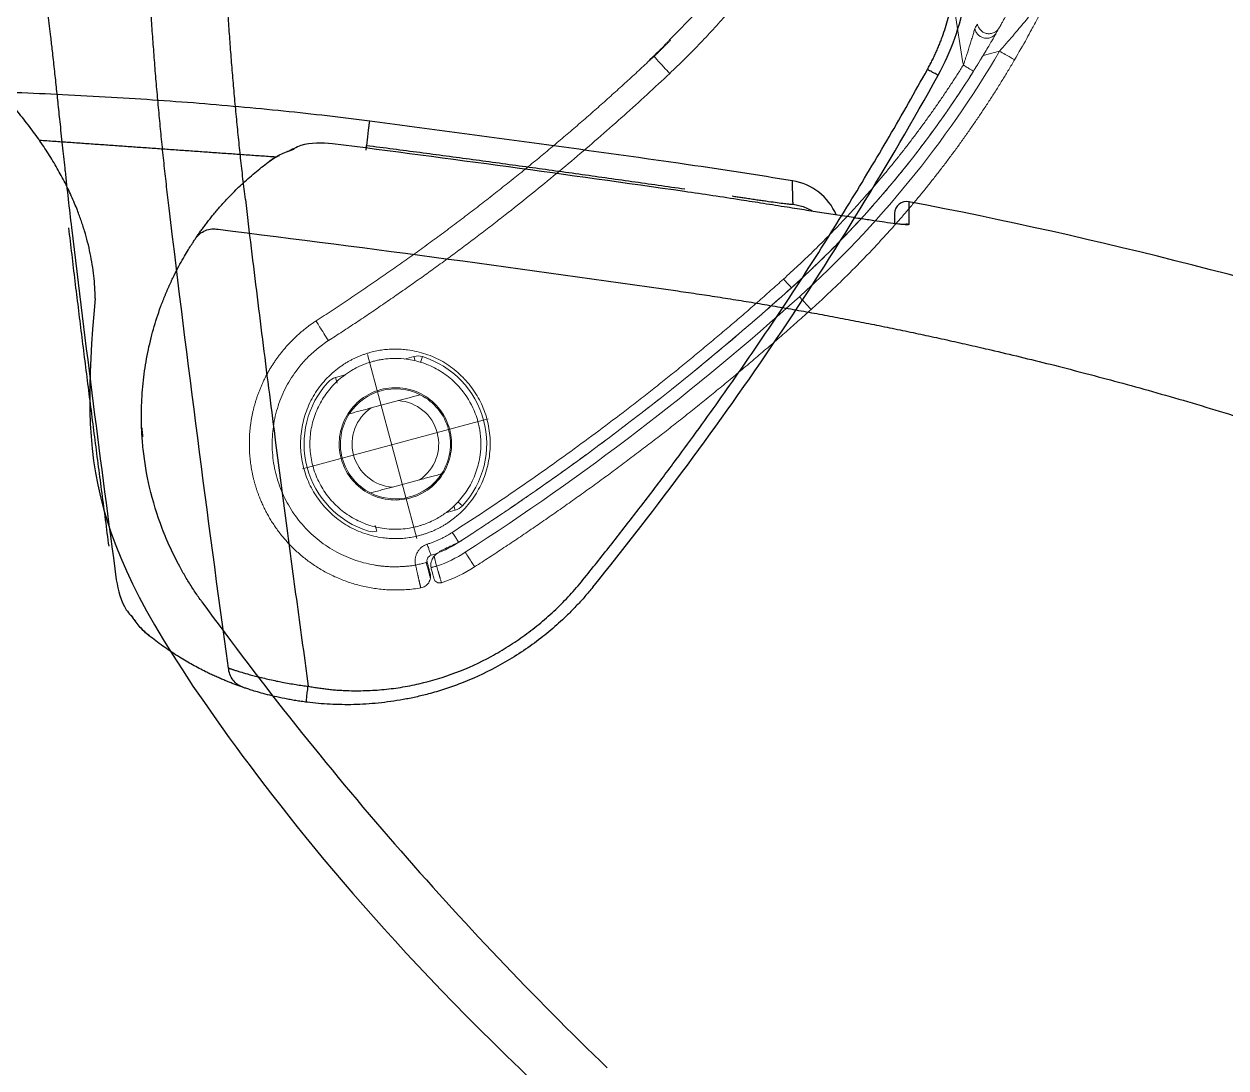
# Model space of a CAD drawing. Header units: millimetres. Extents: x 1416 to 7337, y -4252 to -1725.
# Drawn here: x 4909.6 to 5010.1, y -3462.6 to -3375.3 of the extents above; entities that cross this region are included whole.
import ezdxf

# ---------------------------------------------------------------- set-up
doc = ezdxf.new("R2010")
doc.units = ezdxf.units.MM
doc.header["$MEASUREMENT"] = 0
doc.linetypes.add('CENTER', pattern=[11, 5, -2, 2, -2])
doc.layers.add('#1-CEN', color=1, linetype='CENTER', lineweight=20)

# ---------------------------------------------------------------- blocks, each defined once
blk = doc.blocks.new('A$C151ae08b')
at = {"layer": '#1-CEN'}
for p, q in [((53.578, 42.198), (53.578, 38.254)), ((55.499, 40.306), (51.59, 40.306))]:
    blk.add_line(p, q, dxfattribs=at)
at = {"color": 7, "linetype": 'Continuous', "lineweight": 15}
for p, q in [((52.069, 41.058), (51.946, 41.058)), ((55.21, 41.058), (55.088, 41.058)), ((55.21, 40.853), (55.21, 41.058)), ((52.738, 40.514), (52.738, 39.938)), ((52.738, 40.514), (52.738, 39.938)), ((54.418, 39.938), (54.418, 40.514)), ((54.418, 39.938), (54.418, 40.514)), ((50.937, 40.058), (51.145, 40.058)), ((51.946, 39.591), (51.946, 39.395)), ((55.21, 39.395), (55.21, 39.595)), ((51.946, 39.395), (52.039, 39.395)), ((51.994, 39.229), (52.098, 39.294)), ((55.162, 39.229), (55.058, 39.294)), ((55.21, 39.395), (55.119, 39.395)), ((58.151, 26.529), (58.151, 26.179))]:
    blk.add_line(p, q, dxfattribs=at)
for radius, start, end in [(1.128, 41.8683, 138.1317), (1.128, 41.8683, 138.1317), (1.128, 138.1317, 221.8683), (1.128, 138.1317, 221.8683), (0.888, 18.9246, 161.0754), (0.888, 18.9246, 161.0754), (1.128, 318.1317, 41.8683), (1.128, 318.1317, 41.8683), (0.888, 198.9246, 341.0754), (0.888, 198.9246, 341.0754), (1.128, 221.8683, 318.1317), (1.128, 221.8683, 318.1317)]:
    blk.add_arc((53.578, 40.226), radius, start, end, dxfattribs=at)
for points, knots in [([(56.434, 41.144), (56.426, 41.169), (56.409, 41.22), (56.381, 41.295), (56.351, 41.369), (56.319, 41.442), (56.286, 41.514), (56.251, 41.584), (56.214, 41.654), (56.175, 41.722), (56.135, 41.788), (56.094, 41.854), (56.051, 41.918), (56.006, 41.98), (55.961, 42.042), (55.914, 42.101), (55.866, 42.16), (55.816, 42.217), (55.765, 42.272), (55.714, 42.326), (55.661, 42.378), (55.607, 42.429), (55.552, 42.478), (55.496, 42.526), (55.44, 42.572), (55.382, 42.616), (55.324, 42.659), (55.265, 42.7), (55.205, 42.74), (55.145, 42.778), (55.084, 42.814), (55.023, 42.849), (54.961, 42.882), (54.898, 42.914), (54.835, 42.944), (54.772, 42.972), (54.708, 42.999), (54.645, 43.024), (54.58, 43.048), (54.516, 43.07), (54.452, 43.09), (54.387, 43.109), (54.322, 43.126), (54.258, 43.142), (54.193, 43.157), (54.128, 43.169), (54.064, 43.181), (53.999, 43.191), (53.935, 43.199), (53.871, 43.206), (53.807, 43.212), (53.743, 43.216), (53.679, 43.219), (53.616, 43.22), (53.553, 43.22), (53.49, 43.219), (53.428, 43.217), (53.366, 43.213), (53.305, 43.208), (53.232, 43.2), (53.147, 43.189), (53.049, 43.173), (52.95, 43.154), (52.85, 43.131), (52.749, 43.104), (52.648, 43.073), (52.546, 43.037), (52.444, 42.998), (52.342, 42.954), (52.241, 42.905), (52.139, 42.852), (52.039, 42.795), (51.939, 42.732), (51.84, 42.665), (51.743, 42.593), (51.647, 42.515), (51.554, 42.433), (51.463, 42.346), (51.374, 42.254), (51.289, 42.157), (51.206, 42.054), (51.127, 41.947), (51.052, 41.836), (50.982, 41.719), (50.915, 41.598), (50.854, 41.472), (50.798, 41.343), (50.747, 41.209), (50.702, 41.071), (50.664, 40.93), (50.631, 40.785), (50.606, 40.637), (50.595, 40.537), (50.59, 40.487)], [0, 0, 0, 0, 0.009798, 0.019556, 0.029273, 0.03895, 0.048585, 0.058178, 0.067728, 0.077235, 0.0867, 0.096122, 0.105501, 0.114839, 0.124134, 0.133387, 0.142599, 0.15177, 0.160899, 0.169988, 0.179036, 0.188043, 0.197009, 0.205935, 0.21482, 0.223663, 0.232466, 0.241228, 0.249948, 0.258627, 0.267266, 0.275863, 0.28442, 0.292935, 0.30141, 0.309845, 0.318238, 0.32659, 0.334902, 0.343173, 0.351403, 0.359592, 0.36774, 0.375847, 0.383913, 0.391939, 0.399924, 0.407868, 0.415772, 0.423634, 0.431456, 0.439237, 0.446977, 0.454676, 0.462335, 0.469952, 0.477529, 0.485064, 0.492559, 0.500014, 0.511881, 0.523953, 0.536231, 0.548713, 0.5614, 0.574291, 0.587388, 0.60069, 0.614197, 0.627909, 0.641826, 0.655947, 0.670273, 0.684804, 0.69954, 0.714482, 0.729628, 0.74498, 0.760536, 0.776297, 0.792264, 0.808437, 0.824817, 0.841403, 0.858195, 0.875192, 0.892394, 0.909803, 0.927419, 0.945245, 0.963282, 0.981533, 1, 1, 1, 1]), ([(51.07, 40.47), (51.072, 40.496), (51.078, 40.549), (51.089, 40.627), (51.103, 40.705), (51.119, 40.781), (51.137, 40.857), (51.157, 40.933), (51.18, 41.007), (51.205, 41.081), (51.232, 41.154), (51.262, 41.226), (51.312, 41.339), (51.391, 41.49), (51.506, 41.672), (51.637, 41.844), (51.83, 42.057), (52.104, 42.292), (52.476, 42.513), (52.88, 42.667), (53.304, 42.75), (53.737, 42.76), (54.165, 42.696), (54.575, 42.561), (54.894, 42.391), (55.128, 42.224), (55.292, 42.085), (55.444, 41.931), (55.567, 41.784), (55.665, 41.648), (55.742, 41.528), (55.812, 41.403), (55.874, 41.274), (55.93, 41.141), (55.962, 41.05), (55.978, 41.004)], [0, 0, 0, 0, 0.011558, 0.023044, 0.03447, 0.045846, 0.057182, 0.068489, 0.079778, 0.091061, 0.102348, 0.11365, 0.124977, 0.156328, 0.187596, 0.218839, 0.250128, 0.312583, 0.375059, 0.437529, 0.499998, 0.562467, 0.624938, 0.687413, 0.749869, 0.78114, 0.812401, 0.843648, 0.875019, 0.89576, 0.916447, 0.937148, 0.957929, 0.978858, 1, 1, 1, 1]), ([(55.522, 40.229), (55.522, 40.252), (55.521, 40.299), (55.517, 40.369), (55.511, 40.439), (55.503, 40.508), (55.491, 40.576), (55.478, 40.643), (55.462, 40.71), (55.443, 40.777), (55.422, 40.842), (55.399, 40.907), (55.358, 41.009), (55.294, 41.145), (55.196, 41.309), (55.083, 41.463), (54.912, 41.652), (54.714, 41.813), (54.495, 41.943), (54.266, 42.052), (53.96, 42.146), (53.578, 42.182), (53.197, 42.146), (52.891, 42.052), (52.662, 41.943), (52.443, 41.813), (52.244, 41.652), (52.074, 41.463), (51.961, 41.31), (51.863, 41.145), (51.79, 40.992), (51.737, 40.854), (51.7, 40.733), (51.671, 40.61), (51.65, 40.485), (51.637, 40.357), (51.635, 40.272), (51.634, 40.229)], [0, 0, 0, 0, 0.01158, 0.023074, 0.034497, 0.045863, 0.057188, 0.068485, 0.079771, 0.091059, 0.102365, 0.113704, 0.12509, 0.156373, 0.187616, 0.219061, 0.250139, 0.312584, 0.34385, 0.375109, 0.437393, 0.500008, 0.562601, 0.624906, 0.656143, 0.687432, 0.749876, 0.780933, 0.812399, 0.84362, 0.874925, 0.895755, 0.916469, 0.937158, 0.957916, 0.978833, 1, 1, 1, 1]), ([(51.826, 40.226), (51.827, 40.244), (51.827, 40.3), (51.834, 40.414), (51.855, 40.556), (51.896, 40.725), (51.952, 40.886), (52.03, 41.052), (52.148, 41.249), (52.331, 41.473), (52.599, 41.692), (52.904, 41.855), (53.234, 41.956), (53.578, 41.99), (53.922, 41.956), (54.253, 41.855), (54.558, 41.692), (54.825, 41.473), (55.009, 41.249), (55.127, 41.052), (55.205, 40.886), (55.261, 40.725), (55.301, 40.556), (55.322, 40.414), (55.33, 40.3), (55.33, 40.244), (55.33, 40.226)], [0, 0, 0, 0, 0.009587, 0.03044, 0.062553, 0.087906, 0.125097, 0.15545, 0.187645, 0.250115, 0.312586, 0.375058, 0.437529, 0.5, 0.562471, 0.624942, 0.687414, 0.749885, 0.812355, 0.844549, 0.874903, 0.912094, 0.937447, 0.969568, 0.990422, 1, 1, 1, 1]), ([(55.162, 41.224), (54.82, 41.768), (54.221, 42.098), (52.935, 42.098), (52.337, 41.768), (51.994, 41.224)], [0, 0, 0, 0, 0.5, 0.5, 1, 1, 1, 1]), ([(52.426, 40.226), (52.426, 40.377), (52.456, 40.528), (52.572, 40.806), (52.657, 40.934), (52.87, 41.147), (52.998, 41.233), (53.277, 41.348), (53.428, 41.378), (53.729, 41.378), (53.88, 41.348), (54.159, 41.233), (54.286, 41.147), (54.5, 40.934), (54.585, 40.806), (54.7, 40.528), (54.73, 40.377), (54.73, 40.226)], [0, 0, 0, 0, 0.125, 0.125, 0.25, 0.25, 0.375, 0.375, 0.5, 0.5, 0.625, 0.625, 0.75, 0.75, 0.875, 0.875, 1, 1, 1, 1]), ([(56.434, 41.144), (56.434, 41.145), (56.424, 41.142), (56.379, 41.129), (56.344, 41.119), (56.255, 41.092), (56.201, 41.075), (56.089, 41.039), (56.031, 41.021), (55.978, 41.004)], [0, 0, 0, 0, 0.25, 0.25, 0.5, 0.5, 0.75, 0.75, 1, 1, 1, 1]), ([(55.978, 41.004), (56.013, 40.895), (56.083, 40.678), (56.191, 40.353), (56.302, 40.029), (56.415, 39.705), (56.53, 39.383), (56.647, 39.062), (56.766, 38.741), (56.888, 38.421), (57.012, 38.102), (57.138, 37.784), (57.267, 37.467), (57.398, 37.151), (57.569, 36.745), (57.783, 36.252), (58.043, 35.672), (58.311, 35.096), (58.587, 34.523), (58.87, 33.954), (59.16, 33.389), (59.36, 33.014), (59.46, 32.827)], [0, 0, 0, 0, 0.038503, 0.076992, 0.115469, 0.153937, 0.192395, 0.230848, 0.269296, 0.307742, 0.346187, 0.384634, 0.423084, 0.461539, 0.500001, 0.571422, 0.642824, 0.714221, 0.785625, 0.857048, 0.928502, 1, 1, 1, 1]), ([(59.883, 33.048), (59.829, 33.149), (59.721, 33.35), (59.561, 33.654), (59.403, 33.961), (59.245, 34.272), (59.089, 34.585), (58.934, 34.902), (58.781, 35.222), (58.629, 35.545), (58.478, 35.871), (58.329, 36.2), (58.181, 36.533), (58.036, 36.869), (57.891, 37.207), (57.749, 37.55), (57.608, 37.895), (57.47, 38.243), (57.333, 38.595), (57.198, 38.95), (57.065, 39.307), (56.935, 39.669), (56.806, 40.033), (56.68, 40.4), (56.555, 40.771), (56.475, 41.019), (56.435, 41.144)], [0, 0, 0, 0, 0.038731, 0.077717, 0.116958, 0.156455, 0.196207, 0.236214, 0.276476, 0.316994, 0.357767, 0.398796, 0.44008, 0.481619, 0.523413, 0.565462, 0.607767, 0.650328, 0.693143, 0.736214, 0.77954, 0.823121, 0.866958, 0.91105, 0.955397, 1, 1, 1, 1]), ([(50.59, 40.487), (50.587, 40.454), (50.591, 40.42), (50.612, 40.358), (50.629, 40.328), (50.674, 40.28), (50.702, 40.26), (50.763, 40.233), (50.796, 40.226), (50.829, 40.226)], [0, 0, 0, 0, 0.25, 0.25, 0.5, 0.5, 0.75, 0.75, 1, 1, 1, 1]), ([(51.07, 40.47), (51.06, 40.47), (51.041, 40.471), (51.012, 40.472), (50.984, 40.473), (50.956, 40.475), (50.929, 40.476), (50.903, 40.477), (50.877, 40.478), (50.853, 40.479), (50.829, 40.48), (50.806, 40.481), (50.785, 40.481), (50.764, 40.482), (50.744, 40.483), (50.726, 40.483), (50.709, 40.484), (50.693, 40.485), (50.678, 40.485), (50.664, 40.486), (50.652, 40.486), (50.64, 40.486), (50.63, 40.487), (50.621, 40.487), (50.613, 40.487), (50.606, 40.487), (50.601, 40.487), (50.596, 40.487), (50.593, 40.487), (50.591, 40.487), (50.59, 40.487), (50.59, 40.487)], [0, 0, 0, 0, 0.038964, 0.077555, 0.11582, 0.153765, 0.191392, 0.228696, 0.265675, 0.302324, 0.338637, 0.374614, 0.410251, 0.445553, 0.480526, 0.515178, 0.549526, 0.583579, 0.617347, 0.650832, 0.684034, 0.716951, 0.749581, 0.781919, 0.813964, 0.84571, 0.877158, 0.908307, 0.939157, 0.969714, 1, 1, 1, 1]), ([(51.07, 40.469), (51.068, 40.438), (51.066, 40.375), (51.063, 40.292), (51.062, 40.261), (51.062, 40.246)], [0, 0, 0, 0, 0.335722, 0.671475, 1, 1, 1, 1]), ([(51.421, 40.127), (51.42, 40.136), (51.419, 40.154), (51.414, 40.181), (51.408, 40.207), (51.4, 40.232), (51.385, 40.27), (51.358, 40.317), (51.314, 40.369), (51.261, 40.411), (51.202, 40.443), (51.137, 40.464), (51.092, 40.468), (51.07, 40.469)], [0, 0, 0, 0, 0.050911, 0.101081, 0.150778, 0.200279, 0.249863, 0.375145, 0.500061, 0.624759, 0.75035, 0.873771, 1, 1, 1, 1]), ([(50.703, 40.178), (50.687, 40.178), (50.671, 40.175), (50.641, 40.162), (50.627, 40.152), (50.605, 40.129), (50.596, 40.115), (50.585, 40.084), (50.583, 40.067), (50.583, 40.051)], [0, 0, 0, 0, 0.25, 0.25, 0.5, 0.5, 0.75, 0.75, 1, 1, 1, 1]), ([(50.911, 40.178), (50.854, 40.178), (50.801, 40.178), (50.725, 40.178), (50.703, 40.178), (50.703, 40.178)], [0, 0, 0, 0, 0.5, 0.5, 1, 1, 1, 1]), ([(50.733, 40.246), (50.735, 40.246), (50.738, 40.246), (50.765, 40.246), (50.827, 40.246), (50.939, 40.246), (51.026, 40.246), (51.07, 40.246)], [0, 0, 0, 0, 0.125679, 0.251263, 0.500649, 0.750124, 1, 1, 1, 1]), ([(50.829, 40.226), (50.829, 40.226), (50.83, 40.226), (50.833, 40.226), (50.839, 40.226), (50.849, 40.226), (50.867, 40.226), (50.895, 40.226), (50.931, 40.226), (50.971, 40.226), (51.015, 40.226), (51.046, 40.226), (51.061, 40.226)], [0, 0, 0, 0, 0.063757, 0.126291, 0.188156, 0.249923, 0.375187, 0.500142, 0.624673, 0.750352, 0.873695, 1, 1, 1, 1]), ([(50.911, 40.178), (50.916, 40.178), (50.925, 40.178), (50.934, 40.177), (50.939, 40.177)], [0, 0, 0, 0, 0.502174, 1, 1, 1, 1]), ([(50.937, 40.058), (50.937, 40.086), (50.938, 40.115), (50.938, 40.147), (50.938, 40.156), (50.939, 40.17), (50.939, 40.175), (50.939, 40.177)], [0, 0, 0, 0, 0.5, 0.5, 0.75, 0.75, 1, 1, 1, 1]), ([(51.145, 40.058), (51.142, 40.063), (51.135, 40.072), (51.124, 40.085), (51.112, 40.097), (51.097, 40.111), (51.076, 40.127), (51.041, 40.149), (51.004, 40.164), (50.967, 40.173), (50.949, 40.176), (50.939, 40.177)], [0, 0, 0, 0, 0.064569, 0.127958, 0.190266, 0.2516, 0.366935, 0.500293, 0.749656, 0.874024, 1, 1, 1, 1]), ([(51.062, 40.246), (51.062, 40.246), (51.062, 40.227), (51.061, 40.227), (51.061, 40.226)], [0, 0, 0, 0, 0.021022, 1, 1, 1, 1]), ([(51.061, 40.226), (51.067, 40.226), (51.077, 40.226), (51.094, 40.222), (51.111, 40.216), (51.128, 40.206), (51.144, 40.194), (51.158, 40.178), (51.17, 40.158), (51.178, 40.136), (51.18, 40.12), (51.181, 40.112)], [0, 0, 0, 0, 0.087055, 0.180122, 0.279203, 0.384299, 0.495411, 0.612538, 0.735679, 0.864833, 1, 1, 1, 1]), ([(51.634, 40.229), (51.635, 40.205), (51.635, 40.158), (51.639, 40.088), (51.645, 40.019), (51.653, 39.95), (51.664, 39.881), (51.678, 39.814), (51.694, 39.747), (51.712, 39.68), (51.733, 39.614), (51.756, 39.549), (51.797, 39.447), (51.861, 39.31), (51.959, 39.146), (52.072, 38.991), (52.242, 38.802), (52.441, 38.641), (52.66, 38.51), (52.89, 38.401), (53.196, 38.306), (53.578, 38.27), (53.961, 38.306), (54.267, 38.401), (54.497, 38.51), (54.715, 38.641), (54.914, 38.802), (55.085, 38.991), (55.198, 39.146), (55.295, 39.31), (55.368, 39.464), (55.421, 39.603), (55.458, 39.724), (55.487, 39.847), (55.507, 39.973), (55.52, 40.1), (55.522, 40.186), (55.522, 40.229)], [0, 0, 0, 0, 0.011582, 0.023078, 0.034502, 0.045869, 0.057193, 0.068491, 0.079775, 0.091063, 0.102368, 0.113705, 0.12509, 0.156376, 0.187616, 0.219061, 0.250139, 0.312584, 0.343851, 0.37511, 0.437394, 0.500008, 0.562601, 0.624906, 0.656143, 0.687432, 0.749876, 0.780933, 0.812399, 0.843617, 0.874925, 0.895753, 0.916464, 0.937153, 0.95791, 0.97883, 1, 1, 1, 1]), ([(55.33, 40.226), (55.33, 40.21), (55.33, 40.168), (55.326, 40.094), (55.316, 39.997), (55.298, 39.883), (55.262, 39.732), (55.207, 39.57), (55.126, 39.4), (55.009, 39.203), (54.862, 39.024), (54.692, 38.87), (54.559, 38.771), (54.411, 38.682), (54.155, 38.559), (53.866, 38.486), (53.578, 38.471), (53.29, 38.486), (53.008, 38.557), (52.751, 38.679), (52.603, 38.767), (52.465, 38.87), (52.295, 39.024), (52.148, 39.203), (52.03, 39.4), (51.95, 39.57), (51.894, 39.732), (51.856, 39.895), (51.836, 40.026), (51.827, 40.14), (51.827, 40.202), (51.826, 40.226)], [0, 0, 0, 0, 0.009075, 0.022527, 0.040356, 0.062561, 0.085144, 0.1251, 0.155903, 0.187646, 0.250115, 0.281387, 0.312659, 0.340302, 0.375204, 0.467591, 0.500003, 0.532401, 0.624801, 0.656247, 0.687347, 0.718619, 0.749891, 0.81236, 0.844102, 0.874906, 0.914864, 0.937446, 0.96608, 0.986933, 1, 1, 1, 1]), ([(54.73, 40.226), (54.73, 40.075), (54.7, 39.925), (54.585, 39.646), (54.5, 39.518), (54.286, 39.305), (54.159, 39.22), (53.88, 39.104), (53.729, 39.074), (53.428, 39.074), (53.277, 39.104), (52.998, 39.22), (52.87, 39.305), (52.657, 39.518), (52.572, 39.646), (52.456, 39.925), (52.426, 40.075), (52.426, 40.226)], [0, 0, 0, 0, 0.125, 0.125, 0.25, 0.25, 0.375, 0.375, 0.5, 0.5, 0.625, 0.625, 0.75, 0.75, 0.875, 0.875, 1, 1, 1, 1]), ([(50.937, 40.058), (50.928, 40.058), (50.909, 40.058), (50.881, 40.057), (50.854, 40.056), (50.829, 40.056), (50.805, 40.055), (50.784, 40.055), (50.764, 40.055), (50.747, 40.054), (50.731, 40.054), (50.718, 40.054), (50.706, 40.054), (50.696, 40.053), (50.676, 40.053), (50.649, 40.052), (50.62, 40.052), (50.599, 40.051), (50.586, 40.051), (50.584, 40.051), (50.583, 40.051)], [0, 0, 0, 0, 0.052082, 0.102812, 0.151858, 0.198915, 0.243712, 0.286017, 0.325634, 0.362404, 0.396204, 0.42694, 0.454546, 0.478977, 0.500205, 0.601749, 0.703772, 0.804962, 0.904071, 1, 1, 1, 1]), ([(51.181, 40.112), (51.181, 40.112), (51.187, 40.113), (51.211, 40.115), (51.23, 40.116), (51.273, 40.119), (51.3, 40.121), (51.358, 40.124), (51.39, 40.125), (51.421, 40.127)], [0, 0, 0, 0, 0.25, 0.25, 0.5, 0.5, 0.75, 0.75, 1, 1, 1, 1]), ([(51.522, 39.569), (51.515, 39.592), (51.501, 39.637), (51.482, 39.706), (51.466, 39.775), (51.453, 39.844), (51.441, 39.914), (51.432, 39.985), (51.425, 40.056), (51.422, 40.103), (51.421, 40.127)], [0, 0, 0, 0, 0.125469, 0.250536, 0.375333, 0.499996, 0.62466, 0.749458, 0.874527, 1, 1, 1, 1]), ([(51.293, 39.492), (51.293, 39.492), (51.299, 39.495), (51.322, 39.503), (51.339, 39.509), (51.381, 39.523), (51.406, 39.531), (51.462, 39.55), (51.493, 39.559), (51.522, 39.569)], [0, 0, 0, 0, 0.25, 0.25, 0.5, 0.5, 0.75, 0.75, 1, 1, 1, 1]), ([(51.293, 39.492), (51.33, 39.378), (51.404, 39.151), (51.517, 38.811), (51.632, 38.472), (51.75, 38.133), (51.87, 37.796), (51.992, 37.459), (52.116, 37.123), (52.243, 36.788), (52.371, 36.454), (52.502, 36.121), (52.636, 35.788), (52.816, 35.346), (53.048, 34.796), (53.334, 34.139), (53.63, 33.487), (53.934, 32.838), (54.246, 32.193), (54.462, 31.766), (54.569, 31.553)], [0, 0, 0, 0, 0.041701, 0.08339, 0.125068, 0.166737, 0.2084, 0.250057, 0.291711, 0.333364, 0.375018, 0.416674, 0.458335, 0.500001, 0.583324, 0.666631, 0.749937, 0.833257, 0.916606, 1, 1, 1, 1]), ([(54.783, 31.666), (54.729, 31.772), (54.622, 31.984), (54.463, 32.303), (54.306, 32.624), (54.151, 32.945), (53.999, 33.267), (53.849, 33.591), (53.701, 33.915), (53.555, 34.24), (53.411, 34.567), (53.27, 34.894), (53.13, 35.222), (52.947, 35.661), (52.724, 36.212), (52.466, 36.876), (52.216, 37.544), (51.975, 38.216), (51.743, 38.89), (51.596, 39.343), (51.522, 39.569)], [0, 0, 0, 0, 0.041701, 0.08339, 0.125068, 0.166737, 0.2084, 0.250057, 0.291711, 0.333364, 0.375018, 0.416674, 0.458335, 0.500001, 0.583324, 0.666631, 0.749937, 0.833257, 0.916606, 1, 1, 1, 1]), ([(50.722, 39.309), (50.722, 39.309), (50.729, 39.311), (50.762, 39.322), (50.787, 39.331), (50.853, 39.352), (50.893, 39.365), (50.976, 39.392), (51.019, 39.406), (51.059, 39.419)], [0, 0, 0, 0, 0.25, 0.25, 0.5, 0.5, 0.75, 0.75, 1, 1, 1, 1]), ([(54.035, 31.28), (53.98, 31.389), (53.869, 31.607), (53.706, 31.934), (53.546, 32.262), (53.388, 32.591), (53.232, 32.921), (53.078, 33.252), (52.927, 33.583), (52.779, 33.915), (52.632, 34.248), (52.488, 34.581), (52.347, 34.915), (52.207, 35.25), (52.071, 35.585), (51.936, 35.921), (51.804, 36.257), (51.674, 36.594), (51.547, 36.932), (51.422, 37.27), (51.299, 37.608), (51.179, 37.947), (51.061, 38.287), (50.946, 38.627), (50.832, 38.967), (50.759, 39.195), (50.722, 39.309)], [0, 0, 0, 0, 0.042109, 0.084179, 0.126211, 0.168205, 0.21016, 0.252076, 0.293954, 0.335794, 0.377595, 0.419358, 0.461082, 0.502768, 0.544416, 0.586025, 0.627595, 0.669127, 0.710621, 0.752076, 0.793493, 0.834871, 0.876211, 0.917513, 0.958775, 1, 1, 1, 1]), ([(51.994, 39.229), (52.337, 38.684), (52.935, 38.354), (54.221, 38.354), (54.82, 38.684), (55.162, 39.229)], [0, 0, 0, 0, 0.5, 0.5, 1, 1, 1, 1]), ([(59.868, 33.042), (59.864, 33.04), (59.857, 33.037), (59.814, 33.015), (59.76, 32.987), (59.693, 32.952), (59.594, 32.9), (59.513, 32.856), (59.46, 32.827)], [0, 0, 0, 0, 0.13939, 0.285187, 0.43407, 0.582974, 0.728831, 1, 1, 1, 1]), ([(59.46, 32.827), (59.494, 32.766), (59.561, 32.642), (59.664, 32.458), (59.77, 32.276), (59.877, 32.095), (59.987, 31.916), (60.099, 31.738), (60.212, 31.561), (60.328, 31.386), (60.447, 31.213), (60.567, 31.04), (60.689, 30.87), (61.022, 30.417), (61.592, 29.706), (62.453, 28.782), (63.38, 27.925), (64.133, 27.326), (64.67, 26.94), (64.966, 26.735), (65.267, 26.537), (65.571, 26.345), (65.881, 26.16), (66.194, 25.98), (66.406, 25.866), (66.512, 25.808)], [0, 0, 0, 0, 0.020905, 0.041786, 0.062647, 0.083491, 0.104321, 0.12514, 0.145951, 0.166757, 0.187561, 0.208366, 0.229176, 0.249993, 0.375215, 0.500001, 0.624847, 0.75001, 0.78568, 0.821339, 0.857001, 0.892682, 0.928399, 0.964166, 1, 1, 1, 1]), ([(70.173, 24.858), (70.103, 24.874), (69.416, 25.036), (68.162, 25.526), (66.445, 26.341), (64.837, 27.361), (63.353, 28.553), (62.022, 29.912), (60.929, 31.28), (60.367, 32.24), (60.125, 32.653)], [0, 0, 0, 0, 0.01652, 0.162221, 0.307825, 0.453378, 0.598897, 0.744402, 0.889948, 1, 1, 1, 1]), ([(54.569, 31.553), (54.569, 31.553), (54.575, 31.557), (54.596, 31.568), (54.612, 31.577), (54.651, 31.597), (54.675, 31.61), (54.727, 31.637), (54.756, 31.652), (54.783, 31.666)], [0, 0, 0, 0, 0.25, 0.25, 0.5, 0.5, 0.75, 0.75, 1, 1, 1, 1]), ([(54.569, 31.553), (54.603, 31.487), (54.671, 31.356), (54.775, 31.16), (54.881, 30.966), (54.988, 30.772), (55.098, 30.58), (55.21, 30.39), (55.324, 30.2), (55.439, 30.012), (55.557, 29.825), (55.676, 29.639), (55.798, 29.455), (55.922, 29.271), (56.047, 29.089), (56.217, 28.848), (56.434, 28.551), (56.702, 28.199), (56.977, 27.853), (57.259, 27.513), (57.549, 27.179), (57.845, 26.85), (58.049, 26.636), (58.151, 26.529)], [0, 0, 0, 0, 0.035814, 0.071597, 0.107353, 0.143086, 0.178799, 0.214497, 0.250184, 0.285863, 0.321538, 0.357215, 0.392895, 0.428584, 0.464286, 0.500004, 0.571417, 0.642783, 0.714133, 0.785497, 0.856909, 0.9284, 1, 1, 1, 1]), ([(54.569, 31.553), (55.01, 30.69), (55.511, 29.857), (56.622, 28.268), (57.232, 27.513), (57.892, 26.802)], [0, 0, 0, 0, 0.5, 0.5, 1, 1, 1, 1]), ([(58.068, 26.969), (58.018, 27.023), (57.918, 27.132), (57.77, 27.297), (57.623, 27.463), (57.479, 27.63), (57.336, 27.799), (57.196, 27.97), (57.057, 28.142), (56.92, 28.315), (56.784, 28.49), (56.651, 28.666), (56.52, 28.844), (56.39, 29.023), (56.226, 29.255), (56.03, 29.541), (55.805, 29.885), (55.586, 30.232), (55.375, 30.584), (55.17, 30.94), (54.972, 31.3), (54.846, 31.544), (54.783, 31.666)], [0, 0, 0, 0, 0.038555, 0.077079, 0.115575, 0.154049, 0.192504, 0.230945, 0.269376, 0.307802, 0.346227, 0.384655, 0.423091, 0.461539, 0.500003, 0.571416, 0.642788, 0.714146, 0.785519, 0.856933, 0.928418, 1, 1, 1, 1]), ([(54.349, 31.444), (54.312, 31.425), (54.272, 31.404), (54.194, 31.364), (54.157, 31.345), (54.096, 31.313), (54.072, 31.301), (54.042, 31.284), (54.035, 31.281), (54.035, 31.28)], [0, 0, 0, 0, 0.25, 0.25, 0.5, 0.5, 0.75, 0.75, 1, 1, 1, 1]), ([(58.151, 26.179), (57.388, 26.952), (56.684, 27.784), (55.412, 29.547), (54.843, 30.476), (54.349, 31.444)], [0, 0, 0, 0, 0.5, 0.5, 1, 1, 1, 1]), ([(57.901, 25.926), (57.846, 25.982), (57.735, 26.095), (57.572, 26.266), (57.411, 26.438), (57.253, 26.611), (57.097, 26.786), (56.943, 26.962), (56.791, 27.139), (56.641, 27.318), (56.494, 27.497), (56.349, 27.678), (56.207, 27.86), (56.067, 28.042), (55.929, 28.226), (55.793, 28.411), (55.66, 28.597), (55.529, 28.783), (55.4, 28.971), (55.274, 29.159), (55.15, 29.349), (55.028, 29.539), (54.908, 29.729), (54.791, 29.921), (54.676, 30.113), (54.564, 30.306), (54.453, 30.5), (54.345, 30.694), (54.24, 30.889), (54.136, 31.084), (54.069, 31.215), (54.035, 31.28)], [0, 0, 0, 0, 0.035711, 0.071333, 0.106869, 0.142316, 0.177676, 0.212948, 0.248132, 0.283229, 0.318238, 0.353159, 0.387992, 0.422738, 0.457396, 0.491967, 0.526449, 0.560845, 0.595152, 0.629372, 0.663503, 0.697548, 0.731504, 0.765373, 0.799154, 0.832848, 0.866454, 0.899972, 0.933402, 0.966745, 1, 1, 1, 1]), ([(57.892, 26.802), (57.892, 26.803), (57.893, 26.804), (57.897, 26.808), (57.901, 26.811), (57.913, 26.823), (57.925, 26.835), (57.959, 26.867), (57.979, 26.886), (58.023, 26.927), (58.046, 26.949), (58.068, 26.969)], [0, 0, 0, 0, 0.125, 0.125, 0.25, 0.25, 0.5, 0.5, 0.75, 0.75, 1, 1, 1, 1]), ([(66.512, 25.808), (66.336, 25.838), (65.985, 25.897), (65.459, 25.983), (64.934, 26.068), (63.882, 26.234), (62.646, 26.418), (61.238, 26.609), (60.299, 26.728), (59.483, 26.822), (58.776, 26.899), (58.304, 26.946), (58.068, 26.969)], [0, 0, 0, 0, 0.062682, 0.125242, 0.187681, 0.25, 0.499998, 0.627415, 0.749999, 0.833086, 0.916418, 1, 1, 1, 1]), ([(58.732, 26.546), (58.731, 26.547), (58.728, 26.548), (58.723, 26.551), (58.716, 26.556), (58.706, 26.562), (58.677, 26.58), (58.62, 26.615), (58.534, 26.668), (58.414, 26.744), (58.289, 26.824), (58.177, 26.898), (58.113, 26.939), (58.082, 26.96), (58.068, 26.969)], [0, 0, 0, 0, 0.021678, 0.042678, 0.063067, 0.093052, 0.125325, 0.250299, 0.375249, 0.500218, 0.74999, 0.874988, 0.945625, 1, 1, 1, 1]), ([(57.892, 26.802), (57.906, 26.788), (57.932, 26.759), (57.972, 26.717), (58.012, 26.674), (58.052, 26.632), (58.109, 26.572), (58.188, 26.49), (58.283, 26.392), (58.36, 26.314), (58.414, 26.26), (58.452, 26.221), (58.484, 26.189), (58.508, 26.166), (58.523, 26.151), (58.533, 26.142), (58.537, 26.139), (58.538, 26.137)], [0, 0, 0, 0, 0.049834, 0.099755, 0.14975, 0.199817, 0.249963, 0.365579, 0.499775, 0.62466, 0.68868, 0.749646, 0.818201, 0.874839, 0.915466, 0.957204, 1, 1, 1, 1]), ([(58.539, 26.137), (58.522, 26.153), (58.507, 26.173), (58.484, 26.216), (58.475, 26.241), (58.467, 26.291), (58.466, 26.316), (58.473, 26.365), (58.481, 26.389), (58.5, 26.431), (58.514, 26.451), (58.547, 26.488), (58.567, 26.504), (58.612, 26.529), (58.636, 26.538), (58.684, 26.548), (58.709, 26.549), (58.732, 26.546)], [0, 0, 0, 0, 0.125, 0.125, 0.25, 0.25, 0.375, 0.375, 0.5, 0.5, 0.625, 0.625, 0.75, 0.75, 0.875, 0.875, 1, 1, 1, 1]), ([(58.805, 26.472), (58.782, 26.474), (58.758, 26.473), (58.71, 26.463), (58.685, 26.454), (58.642, 26.428), (58.622, 26.412), (58.588, 26.375), (58.575, 26.355), (58.556, 26.313), (58.549, 26.289), (58.542, 26.24), (58.543, 26.215), (58.552, 26.165), (58.56, 26.141), (58.584, 26.097), (58.599, 26.078), (58.615, 26.062)], [0, 0, 0, 0, 0.125, 0.125, 0.25, 0.25, 0.375, 0.375, 0.5, 0.5, 0.625, 0.625, 0.75, 0.75, 0.875, 0.875, 1, 1, 1, 1]), ([(57.901, 25.926), (57.901, 25.926), (57.906, 25.932), (57.929, 25.957), (57.948, 25.976), (57.997, 26.026), (58.027, 26.055), (58.089, 26.117), (58.121, 26.149), (58.151, 26.179)], [0, 0, 0, 0, 0.25, 0.25, 0.5, 0.5, 0.75, 0.75, 1, 1, 1, 1]), ([(58.858, 25.175), (58.858, 25.175), (58.851, 25.185), (58.825, 25.22), (58.805, 25.246), (58.734, 25.341), (58.67, 25.428), (58.532, 25.621), (58.457, 25.727), (58.305, 25.948), (58.227, 26.063), (58.151, 26.179)], [0, 0, 0, 0, 0.125, 0.125, 0.25, 0.25, 0.5, 0.5, 0.75, 0.75, 1, 1, 1, 1]), ([(58.411, 26.264), (58.402, 26.273), (58.39, 26.284), (58.377, 26.298), (58.373, 26.302)], [0, 0, 0, 0, 0.6977428, 1, 1, 1, 1]), ([(58.405, 25.433), (58.356, 25.479), (58.195, 25.63), (58.022, 25.805), (57.901, 25.926)], [0, 0, 0, 0, 0.3039082, 1, 1, 1, 1]), ([(59.407, 25.329), (59.306, 25.419), (59.104, 25.599), (58.862, 25.825), (58.683, 25.996), (58.644, 26.034), (58.626, 26.051)], [0, 0, 0, 0, 0.258881, 0.517269, 0.776052, 1, 1, 1, 1]), ([(58.98, 24.905), (58.974, 24.91), (58.962, 24.921), (58.873, 25), (58.749, 25.112), (58.594, 25.254), (58.47, 25.371), (58.405, 25.433)], [0, 0, 0, 0, 0.1944142, 0.3900561, 0.5852788, 0.7806075, 1, 1, 1, 1])]:
    blk.add_open_spline(points, degree=3, knots=knots, dxfattribs=at)
for points, degree in [([(51.994, 41.224), (51.963, 41.174), (51.946, 41.116), (51.946, 41.058)], 3), ([(55.21, 41.058), (55.21, 41.116), (55.194, 41.174), (55.162, 41.224)], 3), ([(52.738, 40.979), (52.738, 40.514)], 1), ([(52.738, 40.979), (52.738, 40.514)], 1), ([(54.418, 40.514), (54.418, 40.979)], 1), ([(54.418, 40.514), (54.418, 40.979)], 1), ([(50.583, 40.051), (50.598, 39.799), (50.645, 39.549), (50.722, 39.309)], 3), ([(51.059, 39.419), (50.992, 39.626), (50.951, 39.841), (50.937, 40.058)], 3), ([(51.145, 40.058), (51.173, 40.019), (51.191, 39.974), (51.197, 39.926)], 3), ([(51.181, 40.112), (51.191, 39.902), (51.229, 39.693), (51.293, 39.492)], 3), ([(51.293, 39.492), (51.248, 39.633), (51.216, 39.779), (51.197, 39.926)], 3), ([(51.214, 39.929), (51.293, 39.492)], 1), ([(52.738, 39.938), (52.738, 39.473)], 1), ([(52.738, 39.938), (52.738, 39.473)], 1), ([(54.418, 39.473), (54.418, 39.938)], 1), ([(54.418, 39.473), (54.418, 39.938)], 1), ([(51.293, 39.492), (52.17, 36.764), (53.267, 34.106), (54.569, 31.553)], 3), ([(54.349, 31.444), (53.041, 34.008), (51.939, 36.678), (51.059, 39.419)], 3), ([(51.946, 39.395), (51.946, 39.336), (51.963, 39.278), (51.994, 39.229)], 3), ([(55.162, 39.229), (55.194, 39.278), (55.21, 39.336), (55.21, 39.395)], 3), ([(59.822, 33.176), (59.986, 32.88)], 1), ([(59.883, 33.048), (59.868, 33.042)], 1), ([(60.115, 32.631), (59.875, 33.046)], 1), ([(60.125, 32.653), (59.883, 33.048)], 1), ([(58.201, 26.478), (58.151, 26.529)], 1), ([(58.732, 26.546), (58.757, 26.521), (58.782, 26.496), (58.805, 26.472)], 3), ([(58.539, 26.137), (58.565, 26.111), (58.591, 26.086), (58.615, 26.062)], 3), ([(58.626, 26.051), (58.615, 26.062)], 1)]:
    blk.add_open_spline(points, degree=degree, dxfattribs=at)
blk = doc.blocks.new('A$Cac67878c')
for centre, radius, start, end in [((-238.66, -1868.29), 1997.73, 81.82472, 82.67648), ((-238.66, -1868.29), 1997.73, 81.82472, 82.67648), ((-11.14, -284.55), 397.73, 81.1341, 81.8247), ((-11.14, -284.55), 397.73, 81.134, 81.8247)]:
    blk.add_arc(centre, radius, start, end)
for points, knots in [([(10.78, 111.72), (11.09, 111.93), (11.72, 112.35), (12.44, 112.58), (12.8, 112.69)], [0, 0, 0, 0, 0.504412, 1, 1, 1, 1]), ([(15.99, 113.15), (15.08, 113.2), (13.75, 113.28), (12.6, 112.66), (12.23, 112.46)], [0, 0, 0, 0, 0.682719, 1, 1, 1, 1]), ([(18.85, 113), (20.33, 112.81), (23.29, 112.42), (27.72, 111.83), (32.16, 111.23), (36.59, 110.62), (41.02, 110), (43.98, 109.57), (45.45, 109.36)], [0, 0, 0, 0, 0.166624, 0.333264, 0.499922, 0.666598, 0.83329, 1, 1, 1, 1]), ([(4.53, 105.2), (4.59, 105.29), (4.71, 105.47), (4.91, 105.75), (5.11, 106.03), (5.33, 106.33), (5.57, 106.63), (5.81, 106.94), (6.07, 107.26), (6.34, 107.59), (6.79, 108.11), (7.45, 108.82), (8.23, 109.59), (8.92, 110.22), (9.48, 110.7), (10.04, 111.16), (10.43, 111.46), (10.62, 111.6)], [0, 0, 0, 0, 0.044218, 0.08924, 0.135068, 0.181705, 0.229151, 0.277408, 0.326479, 0.376363, 0.427064, 0.565742, 0.704438, 0.783432, 0.859018, 0.931205, 1, 1, 1, 1]), ([(10.62, 111.6), (10.92, 111.83), (11.22, 112.05), (11.56, 112.16), (11.56, 112.16)], [0, 0, 0, 0, 0.996979, 1, 1, 1, 1]), ([(63.79, 106.38), (63.72, 106.38), (63.54, 106.4), (63.03, 106.46), (62.28, 106.55), (61.27, 106.7), (60.09, 106.88), (58.69, 107.09), (57.17, 107.33), (55.63, 107.57), (53.93, 107.84), (52.09, 108.13), (50.79, 108.33), (50.16, 108.43)], [0, 0, 0, 0, 0.04752, 0.122084, 0.228385, 0.312896, 0.406378, 0.513715, 0.610148, 0.696826, 0.790159, 0.899436, 1, 1, 1, 1]), ([(6.43, 105.99), (6.42, 105.96), (6.38, 105.92), (6.33, 105.84), (6.26, 105.75), (6.2, 105.65), (6.13, 105.54), (6.05, 105.42), (5.97, 105.29), (5.81, 105.03), (5.52, 104.56), (5.18, 103.96), (4.86, 103.39), (4.62, 102.93), (4.36, 102.43), (4.11, 101.93), (3.88, 101.43), (3.64, 100.91), (3.42, 100.41), (3.29, 100.09), (3.23, 99.94)], [0, 0, 0, 0, 0.028179, 0.056848, 0.086002, 0.115633, 0.145733, 0.176291, 0.207297, 0.238736, 0.353622, 0.489337, 0.541151, 0.617963, 0.691785, 0.746851, 0.817431, 0.883133, 0.943966, 1, 1, 1, 1]), ([(4.53, 105.2), (4.62, 105.34), (4.74, 105.47), (5.02, 105.71), (5.19, 105.81), (5.53, 105.95), (5.71, 105.99), (6.08, 106.03), (6.26, 106.02), (6.43, 105.99)], [0, 0, 0, 0, 0.25, 0.25, 0.5, 0.5, 0.75, 0.75, 1, 1, 1, 1]), ([(1.97, 100.39), (2, 100.46), (2.06, 100.61), (2.15, 100.83), (2.25, 101.05), (2.34, 101.27), (2.44, 101.48), (2.54, 101.7), (2.64, 101.91), (2.84, 102.31), (3.14, 102.9), (3.52, 103.58), (3.87, 104.17), (4.11, 104.56), (4.27, 104.81), (4.38, 104.97), (4.46, 105.1), (4.51, 105.16), (4.53, 105.2)], [0, 0, 0, 0, 0.033441, 0.066811, 0.100156, 0.13352, 0.166947, 0.200482, 0.234168, 0.268048, 0.401302, 0.533314, 0.65831, 0.779655, 0.836418, 0.891816, 0.946215, 1, 1, 1, 1]), ([(44.89, 100.82), (45.48, 100.74), (46.65, 100.57), (48.41, 100.3), (50.17, 100.02), (51.92, 99.73), (53.67, 99.43), (55.41, 99.13), (57.15, 98.81), (58.9, 98.48), (60.64, 98.14), (62.37, 97.79), (64.11, 97.43), (65.85, 97.06), (67.58, 96.69), (69.32, 96.3), (71.29, 95.84), (73.53, 95.31), (76.07, 94.68), (78.7, 94.01), (81.43, 93.28), (84.25, 92.51), (87.17, 91.67), (90.19, 90.77), (93.32, 89.8), (95.43, 89.12), (96.51, 88.77)], [0, 0, 0, 0, 0.033573, 0.067095, 0.100574, 0.134018, 0.167433, 0.200829, 0.234213, 0.267593, 0.300977, 0.334372, 0.367786, 0.401228, 0.434705, 0.468225, 0.501796, 0.549156, 0.598394, 0.64955, 0.702674, 0.757819, 0.815048, 0.874433, 0.936053, 1, 1, 1, 1]), ([(5.07, 74.82), (4.97, 74.96), (4.78, 75.23), (4.5, 75.64), (4.22, 76.05), (3.96, 76.48), (3.7, 76.9), (3.45, 77.33), (3.01, 78.13), (2.41, 79.32), (1.49, 81.51), (0.65, 84.26), (0.19, 86.99), (0.03, 88.99), (0, 90.3), (0.02, 91.48), (0.09, 92.55), (0.2, 93.61), (0.35, 94.65), (0.53, 95.66), (0.75, 96.65), (1.01, 97.62), (1.3, 98.57), (1.61, 99.49), (1.85, 100.09), (1.97, 100.39)], [0, 0, 0, 0, 0.0185271, 0.0370541, 0.0555811, 0.074108, 0.0926349, 0.1111618, 0.1296887, 0.1942988, 0.2593204, 0.3943211, 0.5137289, 0.5669272, 0.6185207, 0.659028, 0.6990093, 0.7384653, 0.7773965, 0.8158036, 0.8536872, 0.8910479, 0.9278864, 0.9642035, 1, 1, 1, 1]), ([(3.23, 99.94), (3.17, 99.8), (3.04, 99.54), (2.87, 99.14), (2.7, 98.74), (2.54, 98.34), (2.38, 97.93), (2.24, 97.52), (1.99, 96.75), (1.67, 95.61), (1.35, 94.08), (1.13, 92.52), (0.98, 90.4), (1.07, 87.7), (1.52, 85.02), (2.11, 82.9), (2.66, 81.32), (3.31, 79.78), (3.94, 78.53), (4.49, 77.55), (4.93, 76.84), (5.39, 76.13), (5.72, 75.67), (5.88, 75.45)], [0, 0, 0, 0, 0.016827, 0.033657, 0.050497, 0.067353, 0.084231, 0.101138, 0.118081, 0.178036, 0.238307, 0.299312, 0.360621, 0.484948, 0.611402, 0.6756, 0.74012, 0.804939, 0.870063, 0.902442, 0.934869, 0.967377, 1, 1, 1, 1]), ([(1.97, 100.39), (1.97, 100.41), (2.02, 100.41), (2.15, 100.38), (2.25, 100.35), (2.46, 100.27), (2.59, 100.22), (2.89, 100.09), (3.06, 100.02), (3.23, 99.94)], [0, 0, 0, 0, 0.25, 0.25, 0.5, 0.5, 0.75, 0.75, 1, 1, 1, 1]), ([(43.94, 94.48), (42.59, 94.68), (39.88, 95.07), (35.81, 95.64), (31.75, 96.21), (27.68, 96.76), (22.73, 97.43), (16.87, 98.21), (10.07, 99.08), (5.52, 99.65), (3.23, 99.94)], [0, 0, 0, 0, 0.099941, 0.199868, 0.29978, 0.399679, 0.499565, 0.664716, 0.831527, 1, 1, 1, 1]), ([(43.94, 94.48), (44.52, 94.4), (45.66, 94.23), (47.38, 93.97), (49.1, 93.69), (50.81, 93.41), (52.52, 93.12), (54.24, 92.82), (55.95, 92.5), (57.65, 92.18), (59.36, 91.85), (61.06, 91.51), (62.77, 91.16), (64.47, 90.8), (66.16, 90.43), (67.86, 90.05), (71.1, 89.3), (75.88, 88.13), (80.74, 86.83), (84.89, 85.66), (87.95, 84.76), (91.02, 83.81), (93.06, 83.16), (94.1, 82.82), (94.47, 82.7)], [0, 0, 0, 0, 0.033456, 0.066912, 0.100367, 0.133822, 0.167277, 0.200732, 0.234187, 0.267642, 0.301098, 0.334554, 0.36801, 0.401467, 0.434925, 0.468382, 0.501839, 0.627058, 0.75227, 0.792437, 0.876386, 0.936526, 0.977731, 1, 1, 1, 1]), ([(5.88, 75.45), (6.24, 74.95), (6.97, 73.96), (8.06, 72.48), (9.16, 71.02), (10.26, 69.57), (11.36, 68.13), (12.47, 66.72), (14.55, 64.08), (17.65, 60.27), (21.14, 56.15), (23.99, 52.91), (26.15, 50.5), (28.34, 48.11), (30.56, 45.75), (32.8, 43.42), (35.06, 41.11), (37.35, 38.82), (38.9, 37.32), (39.67, 36.56)], [0, 0, 0, 0, 0.0358388, 0.0714845, 0.1069386, 0.1422022, 0.1772766, 0.2121632, 0.2468633, 0.3725112, 0.4980784, 0.5608369, 0.623575, 0.6863005, 0.7490206, 0.8117432, 0.8744755, 0.9372253, 1, 1, 1, 1]), ([(5.07, 74.82), (7.61, 71.33), (10.22, 67.9), (15.58, 61.15), (18.34, 57.83), (26.83, 48.07), (32.77, 41.81), (38.98, 35.82)], [0, 0, 0, 0, 0.25, 0.25, 0.5, 0.5, 1, 1, 1, 1]), ([(38.98, 35.82), (38.98, 35.82), (39, 35.84), (39.07, 35.93), (39.12, 35.98), (39.23, 36.1), (39.3, 36.18), (39.47, 36.36), (39.57, 36.46), (39.67, 36.56)], [0, 0, 0, 0, 0.25, 0.25, 0.5, 0.5, 0.75, 0.75, 1, 1, 1, 1]), ([(39.67, 36.56), (39.77, 36.47), (39.97, 36.28), (40.26, 36.01), (40.57, 35.75), (40.88, 35.49), (41.19, 35.24), (41.51, 35), (41.84, 34.76), (42.5, 34.3), (43.53, 33.66), (44.97, 32.92), (46.47, 32.32), (47.76, 31.92), (48.8, 31.66), (49.59, 31.51), (50.39, 31.39), (50.92, 31.33), (51.19, 31.3)], [0, 0, 0, 0, 0.0313076, 0.062571, 0.093804, 0.1250209, 0.1562357, 0.1874625, 0.2187154, 0.2500085, 0.3751279, 0.500275, 0.6253671, 0.7505076, 0.8129138, 0.875223, 0.9375477, 1, 1, 1, 1]), ([(38.98, 35.82), (40.61, 34.24), (42.5, 32.95), (46.62, 31.07), (48.84, 30.48), (51.1, 30.28)], [0, 0, 0, 0, 0.5, 0.5, 1, 1, 1, 1])]:
    blk.add_open_spline(points, degree=3, knots=knots)
for points, degree in [([(10.78, 111.72), (10.76, 111.71)], 1), ([(6.43, 105.99), (19.39, 104.37), (32.02, 102.68), (44.89, 100.82)], 3)]:
    blk.add_open_spline(points, degree=degree)

msp = doc.modelspace()

# ---------------------------------------------------------------- linework, layer by layer
for points in [[(4938.27293, -3385.43547), (4938.36482, -3384.72849), (4938.43704, -3384.17285), (4938.48958, -3383.76857), (4938.52245, -3383.51566), (4938.53565, -3383.41412), (4938.53593, -3383.41192)], [(4973.93449, -3390.34301), (4974.7676, -3390.55716), (4975.4998, -3390.8823)]]:
    msp.add_lwpolyline(points)
at = {"color": 1, "linetype": 'CENTER', "ltscale": 15}
msp.add_arc((4894.61697, -3449.96317), 480.22204, 355.5568596, 87.1623318, dxfattribs=at)
for centre, radius, start, end in [((4680.76282, -5366.73061), 2000, 81.82472358, 82.59474455), ((4680.76282, -5366.73061), 1997.73356, 81.82472358, 82.67648314), ((4680.76282, -5366.73061), 1997.73401, 81.82472358, 82.67648347), ((4908.28574, -3782.99031), 400, 80.5622401, 81.8247236), ((4973.17183, -3393.10086), 4.74879, 22.822886, 81.4623306), ((4908.28574, -3782.99031), 397.73356, 81.1339789, 81.8247236), ((4908.28574, -3782.99031), 397.73401, 81.1340541, 81.8247236), ((4983.43215, -3391.13062), 1, 78.4325663, 179.9998228), ((4908.28574, -3782.99031), 400, 72.1688345, 79.1441901)]:
    msp.add_arc(centre, radius, start, end)
msp.add_rational_spline([(4938.53593, -3383.41192), (4904.42153, -3378.97805), (4856.23957, -3381.83547)], [1, 0.992743343258, 1], degree=2)
for points, degree in [([(4915.57152, -3398.23977), (4915.42179, -3389.48639), (4907.66941, -3380.98973)], 2), ([(4930.6619, -3386.41739), (4920.78613, -3385.71971), (4910.91037, -3385.02203)], 2), ([(4930.19959, -3386.71862), (4930.18864, -3386.72671), (4930.17769, -3386.7348)], 2), ([(4925.85466, -3392.45486), (4938.8107, -3394.06806), (4951.44057, -3395.76129), (4964.31102, -3397.61625)], 3), ([(4915.57152, -3398.23977), (4914.28481, -3412.45351), (4915.64919, -3424.96036), (4961.5501, -3477.63667), (5010.71546, -3507.11518)], 3), ([(4919.4483, -3409.02909), (4919.49363, -3409.44278), (4919.53897, -3409.85648)], 2)]:
    msp.add_open_spline(points, degree=degree)
for points, knots in [([(4935.41735, -3385.29414), (4934.50733, -3385.23931), (4933.17439, -3385.159), (4932.02184, -3385.78369), (4931.65615, -3385.98189)], [0, 0, 0, 0, 0.682719016, 1, 1, 1, 1]), ([(4938.21726, -3385.83055), (4938.21793, -3385.82552), (4938.26381, -3385.48202), (4938.26841, -3385.45857), (4938.27293, -3385.43547)], [0, 0, 0, 0, 0.0146311846, 1, 1, 1, 1]), ([(4938.27293, -3385.43547), (4939.75171, -3385.62874), (4942.70943, -3386.01529), (4947.14457, -3386.60777), (4951.57893, -3387.20948), (4956.01234, -3387.82157), (4960.44493, -3388.44289), (4963.39895, -3388.86554), (4964.87604, -3389.07687)], [0, 0, 0, 0, 0.166623566, 0.333264373, 0.49992242, 0.666597707, 0.833290234, 1, 1, 1, 1]), ([(4930.04034, -3386.83704), (4930.33878, -3386.61406), (4930.63812, -3386.39041), (4930.98192, -3386.27748), (4930.98295, -3386.27714)], [0, 0, 0, 0, 0.996979151, 1, 1, 1, 1]), ([(4930.19958, -3386.71863), (4930.51603, -3386.50739), (4931.14338, -3386.08862), (4931.8631, -3385.86349), (4932.21978, -3385.75191)], [0, 0, 0, 0, 0.504412068, 1, 1, 1, 1]), ([(4923.94918, -3393.24456), (4924.01008, -3393.15477), (4924.13299, -3392.97357), (4924.32906, -3392.69409), (4924.53626, -3392.40636), (4924.75572, -3392.11033), (4924.98765, -3391.80653), (4925.23255, -3391.49535), (4925.49082, -3391.17724), (4925.76291, -3390.85267), (4926.21326, -3390.33285), (4926.87109, -3389.61892), (4927.65315, -3388.84714), (4928.34178, -3388.21847), (4928.90215, -3387.73571), (4929.46219, -3387.27752), (4929.85074, -3386.98149), (4930.04034, -3386.83704)], [0, 0, 0, 0, 0.04421776, 0.089239902, 0.1350683, 0.181704733, 0.229150887, 0.277408363, 0.326478685, 0.376363299, 0.427063585, 0.565742166, 0.704438498, 0.783431925, 0.859018312, 0.931204899, 1, 1, 1, 1]), ([(4973.93449, -3390.34301), (4973.93262, -3390.2795), (4973.92889, -3390.15246), (4973.92363, -3389.9741), (4973.91861, -3389.80464), (4973.91388, -3389.64498), (4973.90941, -3389.49489), (4973.90523, -3389.35443), (4973.90133, -3389.2236), (4973.8977, -3389.10241), (4973.89437, -3388.99088), (4973.89132, -3388.88899), (4973.88856, -3388.79678), (4973.88608, -3388.71423), (4973.8839, -3388.64137), (4973.88201, -3388.5782), (4973.88041, -3388.52472), (4973.8791, -3388.48095), (4973.87809, -3388.44689), (4973.87736, -3388.42255), (4973.87693, -3388.40794), (4973.87683, -3388.4047), (4973.87683, -3388.4047), (4973.87683, -3388.4047)], [0, 0, 0, 0, 0.049868907, 0.099751559, 0.149647959, 0.199558111, 0.249482017, 0.299419683, 0.349371111, 0.399336305, 0.449315269, 0.499308007, 0.549314522, 0.599334817, 0.649368898, 0.699416766, 0.749478427, 0.799553883, 0.849643139, 0.899746198, 0.949863064, 0.99999374, 1, 1, 1, 1]), ([(4968.85333, -3389.66907), (4968.91964, -3389.67928), (4969.05207, -3389.69966), (4969.25031, -3389.73002), (4969.44777, -3389.76015), (4969.64446, -3389.79003), (4969.93774, -3389.83442), (4970.32389, -3389.89241), (4970.79275, -3389.96199), (4971.24358, -3390.02798), (4971.81354, -3390.11002), (4972.46069, -3390.20028), (4972.994, -3390.26974), (4973.33849, -3390.31068), (4973.55331, -3390.33368), (4973.72281, -3390.34875), (4973.83129, -3390.35484), (4973.89445, -3390.35474), (4973.92823, -3390.35119), (4973.9324, -3390.34574), (4973.93449, -3390.34301)], [0, 0, 0, 0, 0.025305053, 0.050542832, 0.075749896, 0.100962936, 0.126218621, 0.189242366, 0.25217414, 0.315043132, 0.377781308, 0.502813199, 0.627407923, 0.689630491, 0.751785822, 0.813834251, 0.875916875, 0.91713089, 0.958429019, 1, 1, 1, 1]), ([(4983.21068, -3392.061), (4983.14035, -3392.05576), (4982.95968, -3392.04231), (4982.4502, -3391.98388), (4981.70011, -3391.88542), (4980.68803, -3391.7398), (4979.50926, -3391.56292), (4978.10864, -3391.3469), (4976.59535, -3391.11012), (4975.05064, -3390.86679), (4973.3556, -3390.59981), (4971.51047, -3390.30981), (4970.20962, -3390.10652), (4969.58621, -3390.0091)], [0, 0, 0, 0, 0.047520261, 0.122084397, 0.228384725, 0.312896403, 0.406377735, 0.513714533, 0.610147757, 0.696826122, 0.790158544, 0.899436283, 1, 1, 1, 1]), ([(4983.62048, -3390.14852), (4983.62048, -3390.14954), (4983.62048, -3390.15158), (4983.62048, -3390.16809), (4983.62047, -3390.19442), (4983.62047, -3390.23152), (4983.62048, -3390.27912), (4983.62049, -3390.33727), (4983.62051, -3390.40595), (4983.62053, -3390.48513), (4983.62057, -3390.57481), (4983.62061, -3390.67497), (4983.62066, -3390.78559), (4983.62072, -3390.90665), (4983.62079, -3391.03815), (4983.62087, -3391.18007), (4983.62095, -3391.33239), (4983.62104, -3391.49506), (4983.62113, -3391.66829), (4983.62122, -3391.85113), (4983.62127, -3391.9818), (4983.6213, -3392.04713)], [0, 0, 0, 0, 0.052861968, 0.105698314, 0.158509042, 0.211294157, 0.264053662, 0.316787562, 0.36949586, 0.422178561, 0.474835669, 0.527467188, 0.580073121, 0.632653473, 0.685208248, 0.737737449, 0.790241082, 0.842719149, 0.895171655, 0.947598604, 1, 1, 1, 1]), ([(4982.43215, -3391.13011), (4982.43215, -3391.1631), (4982.43215, -3391.20476), (4982.43215, -3391.84575), (4982.43215, -3391.97924)], [0, 0, 0, 0, 0.7917391268, 1, 1, 1, 1]), ([(4923.94912, -3393.24452), (4924.04572, -3393.10101), (4924.16589, -3392.9658), (4924.44696, -3392.73263), (4924.60778, -3392.63496), (4924.95217, -3392.49225), (4925.13545, -3392.44731), (4925.50106, -3392.4125), (4925.68311, -3392.42248), (4925.85466, -3392.45486)], [0, 0, 0, 0, 0.25, 0.25, 0.5, 0.5, 0.75, 0.75, 1, 1, 1, 1]), ([(4983.62129, -3392.04716), (4983.54181, -3392.03629), (4983.4006, -3392.01698), (4983.26165, -3392.04705), (4983.20091, -3392.0602)], [0, 0, 0, 0, 0.562845979, 1, 1, 1, 1]), ([(4983.6213, -3392.04713), (4983.61172, -3392.05661), (4983.5947, -3392.07345), (4983.47457, -3392.07665), (4983.35909, -3392.07407), (4983.25569, -3392.06496), (4983.21068, -3392.061)], [0, 0, 0, 0, 0.366213609, 0.650163976, 0.847713932, 1, 1, 1, 1]), ([(4921.38821, -3398.05093), (4921.41884, -3397.97625), (4921.48004, -3397.82706), (4921.57382, -3397.60577), (4921.66881, -3397.38676), (4921.76511, -3397.17016), (4921.86263, -3396.95596), (4921.96134, -3396.74415), (4922.06118, -3396.53472), (4922.26048, -3396.12589), (4922.56031, -3395.54353), (4922.94132, -3394.8579), (4923.28803, -3394.27291), (4923.53346, -3393.88006), (4923.69683, -3393.62602), (4923.79918, -3393.46953), (4923.88549, -3393.33937), (4923.92803, -3393.27604), (4923.94918, -3393.24456)], [0, 0, 0, 0, 0.033440791, 0.066811428, 0.100156356, 0.133520121, 0.166947196, 0.2004818, 0.234167731, 0.268048199, 0.401301981, 0.533314096, 0.658309921, 0.779654556, 0.83641792, 0.89181639, 0.946215211, 1, 1, 1, 1]), ([(4964.31102, -3397.61625), (4964.89883, -3397.70186), (4966.07356, -3397.87296), (4967.83254, -3398.14219), (4969.58779, -3398.42044), (4971.33951, -3398.7087), (4973.08809, -3399.00678), (4974.83388, -3399.31482), (4976.57721, -3399.63285), (4978.31845, -3399.96096), (4980.05794, -3400.2992), (4981.79603, -3400.64765), (4983.53307, -3401.00636), (4985.26942, -3401.3754), (4987.00543, -3401.75485), (4988.74146, -3402.14477), (4990.71455, -3402.59981), (4992.95498, -3403.13277), (4995.49297, -3403.75883), (4998.12417, -3404.43224), (5000.85014, -3405.15638), (5003.67265, -3405.93497), (5006.59385, -3406.77173), (5009.6159, -3407.67166), (5012.74254, -3408.63628), (5014.8559, -3409.3206), (5018.02813, -3410.3658)], [0, 0, 0, 0, 0.033573132, 0.067095234, 0.100574108, 0.134017556, 0.167433383, 0.200829401, 0.234213427, 0.267593289, 0.300976825, 0.33437189, 0.367786352, 0.401228099, 0.43470504, 0.468225103, 0.501796246, 0.549155939, 0.598393508, 0.649550165, 0.702673627, 0.757818736, 0.815048124, 0.874432907, 0.936053423, 1, 1, 1, 1]), ([(4924.49358, -3423.62001), (4924.39659, -3423.48498), (4924.20262, -3423.21494), (4923.92138, -3422.80302), (4923.6474, -3422.38627), (4923.38146, -3421.96433), (4923.12346, -3421.5375), (4922.87355, -3421.10587), (4922.43139, -3420.30793), (4921.8362, -3419.11795), (4920.91554, -3416.9279), (4920.07581, -3414.17761), (4919.61618, -3411.45003), (4919.45676, -3409.44526), (4919.42264, -3408.14249), (4919.44698, -3406.9586), (4919.51294, -3405.88552), (4919.62061, -3404.83028), (4919.7681, -3403.79439), (4919.95348, -3402.77922), (4920.17489, -3401.78603), (4920.43014, -3400.81584), (4920.71813, -3399.86996), (4921.0339, -3398.94798), (4921.27068, -3398.3485), (4921.38821, -3398.05093)], [0, 0, 0, 0, 0.0185270563, 0.0370540793, 0.0555810691, 0.0741080258, 0.0926349494, 0.11116184, 0.1296886977, 0.1942988249, 0.2593203825, 0.394321122, 0.5137289304, 0.5669271619, 0.6185206884, 0.6590279582, 0.6990093059, 0.7384652976, 0.7773965226, 0.8158035943, 0.8536871518, 0.8910478612, 0.9278864172, 0.9642035446, 1, 1, 1, 1]), ([(4919.47976, -3409.62557), (4919.48339, -3409.62827), (4919.48995, -3409.63316), (4919.53485, -3409.63542), (4919.5549, -3409.63643)], [0, 0, 0, 0, 0.553571388, 1, 1, 1, 1]), ([(4924.49358, -3423.62001), (4927.02801, -3427.10817), (4929.63856, -3430.54107), (4935.00726, -3437.2902), (4937.76537, -3440.60637), (4946.25301, -3450.36996), (4952.19621, -3456.63261), (4958.40104, -3462.6243)], [0, 0, 0, 0, 0.25, 0.25, 0.5, 0.5, 1, 1, 1, 1])]:
    msp.add_open_spline(points, degree=3, knots=knots)

# ---------------------------------------------------------------- block references
at = {"rotation": 105}
msp.add_blockref('A$Cac67878c', (5030.75913, -3407.94165), dxfattribs=at)
at = {"xscale": 4.08, "yscale": 4.08, "zscale": 4.08, "rotation": 105}
msp.add_blockref('A$C151ae08b', (5155.78234, -3579.07876), dxfattribs=at)

doc.saveas('drawing.dxf')
